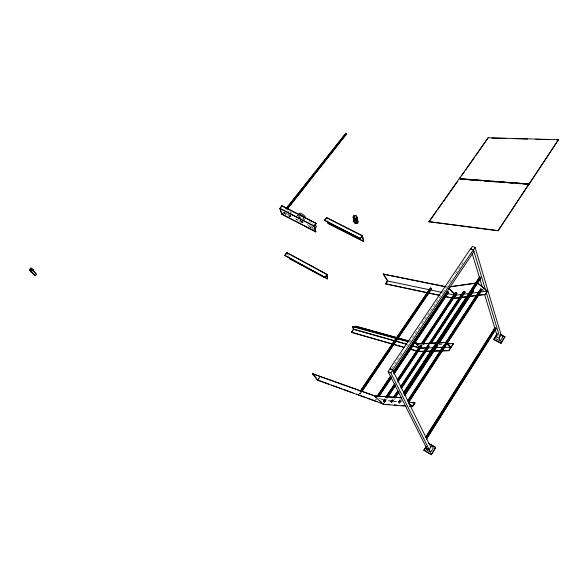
<?xml version="1.0" encoding="UTF-8"?>
<svg xmlns="http://www.w3.org/2000/svg" width="588" height="588" viewBox="0 0 588 588"><rect width="100%" height="100%" fill="white"/><g stroke="black" fill="none" stroke-linecap="round" stroke-linejoin="round"><path stroke-width="0.44" stroke-dasharray="2.94 2.21" d="M286.363 213.143L286.621 213.554M288.326 214.605L287.716 214.252L288.127 213.657M299.733 220.493L300.306 220.831L300.101 220.5M383.398 404.059L385.507 400.531L378.591 398.039M401.317 400.928L399.818 403.214L399.48 402.743L401.486 399.693M400.296 399.142L398.274 402.207L398.613 402.677L399.384 403.184L401.398 400.112M398.274 402.207L400.715 399.193M398.613 402.677L400.626 399.612M384.287 402.596L385.64 400.553L401.126 401.692M394.607 398.811L391.667 402.589L390.579 401.633L392.593 398.59M390.579 401.633L393.012 398.62M390.91 402.096L393.445 398.267M392.086 402.618L391.755 402.155L393.769 399.112M391.667 402.589L394.203 398.76M387.132 398.245L384.192 402.016L383.119 401.075L385.147 398.032M383.119 401.075L385.552 398.061M383.457 401.53L385.478 398.488M384.603 402.045L384.265 401.589L386.294 398.546M384.192 402.016L386.72 398.216M384.295 402.706L385.507 400.531L383.222 403.89M384.383 402.89L385.824 400.722L401.317 401.869M391.748 368.595L402.486 352.624M406.58 346.538L419.876 326.759M421.927 323.716L442.382 293.28M442.896 292.523L449.034 283.394M449.541 282.63L452.613 278.065M455.678 273.501L464.373 260.572M359.694 393.791L360.253 393.989L358.93 392.946L359.694 393.791L360.716 392.277M360.15 393.673L361.179 392.159M360.253 393.989L361.275 392.483M318.108 379.341L319.387 377.503M317.645 380.282L319.482 377.68M383.383 403.956L385.64 400.553M318.13 379.37L319.945 377.026M302.026 222.345L302.519 221.705M300.306 220.831L300.711 220.309M289.994 216.127L290.487 215.502A3.697 1.308 38.2 0 1 287.899 214.965A3.697 1.308 38.2 0 1 284.945 212.246M283.475 213.51L284.607 212.07M283.607 213.892L284.739 212.452M288.921 214.642L289.289 214.627M282.35 213.782L283.489 212.349M303.371 221.992L302.335 222.903M291.06 216.053L290.303 216.685M308.832 222.102L309.464 221.595A4.425 1.588 37.5 0 0 309.141 221.867M296.991 215.561L297.3 215.34A4.388 1.566 37.9 0 0 296.991 215.62M287.723 214.172L288.105 214.304M312.434 227.13L311.853 226.667L312.346 226.843M289.406 214.958L289.45 214.951A3.697 1.308 38.2 0 1 288.62 214.627M424.485 344.722L422.691 344.796L426.462 344.818M438.846 344.134L442.433 343.987M439.03 344.303L443.521 344.12M399.384 403.184L399.818 403.214M301.365 221.154L300.99 220.912M379.664 398.532L385.64 400.685M310.898 226.086L310.449 225.689M398.708 402.243L399.48 402.743M390.998 401.663L391.755 402.155M383.53 401.104L384.265 401.589M299.711 217.538L299.351 217.553M301.335 220.86L300.983 220.912M375.901 399.098L376.577 399.634M376.085 399.744L375.32 398.885M287.628 254.082L288.318 255.567M300.203 216.59L300.666 218.038M482.991 289.156L483.784 291.788M304.79 219.148A4.028 1.448 37.9 0 1 304.261 219.677M299.704 217.332A4.028 1.448 37.9 0 1 298.263 215.326M304.533 218.604A4.028 1.448 37.9 0 1 303.82 218.42M297.359 215.892A4.035 1.441 37.9 0 1 297.873 215.348M303.114 218.413A4.035 1.441 37.9 0 1 303.599 219.104M313.874 228.805A3.756 1.338 37.5 0 1 313.345 228.798M312.676 228.614A3.756 1.338 37.5 0 1 311.919 228.284M311.118 227.813A3.756 1.338 37.5 0 1 308.23 224.285M313.169 227.975A3.748 1.345 37.5 0 1 310.096 225.961M309.494 225.307A3.748 1.345 37.5 0 1 309.038 224.675M310.163 221.985A3.748 1.345 37.5 0 1 311.383 222.191M312.463 223.661A3.748 1.345 37.5 0 1 313.25 224.249M313.977 229.269A4.425 1.58 37.5 0 1 313.25 229.136M310.515 227.681A4.425 1.58 37.5 0 1 309.626 226.961M308.854 226.189A4.425 1.58 37.5 0 1 307.671 224.124M302.666 221.382A3.726 1.323 37.9 0 1 300.644 221.551A3.726 1.323 37.9 0 1 297.359 219.045M298.961 217.384A3.726 1.323 37.9 0 1 299.755 217.854M301.835 220.992A3.726 1.323 37.9 0 1 300.519 222.33M299.77 221.999A3.726 1.323 37.9 0 1 298.976 221.536M298.197 220.963A3.726 1.323 37.9 0 1 296.146 218.479M297.469 216.2A3.726 1.33 37.9 0 1 298.506 215.737M302.82 218.618A3.726 1.33 37.9 0 1 303.261 219.251M302.901 221.206A3.726 1.323 37.9 0 1 299.806 220.338M298.675 216.553A3.726 1.323 37.9 0 1 300.233 217.376M302.136 220.875A4.395 1.558 37.9 0 1 301.798 222.977M296.734 219.927A4.395 1.558 37.9 0 1 295.713 218.457M302.916 218.31A4.388 1.566 37.9 0 1 303.533 219.081M290.053 215.333A3.704 1.301 38.2 0 1 287.01 215.348M286.231 214.782A3.704 1.301 38.2 0 1 284.173 212.305M287.385 210.702A3.697 1.308 38.2 0 1 288.951 211.746M290.156 211.754A3.697 1.308 38.2 0 1 290.759 212.415M290.479 215.355A4.366 1.536 38.2 0 1 289.098 216.649M285.555 214.517A4.366 1.536 38.2 0 1 283.563 211.68M285.004 209.453A4.359 1.544 38.2 0 1 285.298 209.174M290.847 212.106A4.359 1.544 38.2 0 1 291.457 212.871"/><path stroke-width="0.88" d="M497.235 333.646L493.692 339.548L500.91 343.341L504.894 336.704L500.88 334.616M500.91 343.341L504.894 336.704M353.586 218.119L353.586 218.141A1.801 1.507 -12.9 0 0 354.432 219.89A1.801 1.507 -12.9 0 0 356.688 219.361A1.801 1.507 -12.9 0 0 356.637 217.413M356.747 217.509A1.896 1.588 -12.9 0 1 356.695 219.669A1.896 1.588 -12.9 0 1 354.152 219.986A1.896 1.588 -12.9 0 1 353.763 217.876L353.748 217.773A1.896 1.588 -12.9 0 0 354.116 219.831A1.896 1.588 -12.9 0 0 356.659 219.515A1.896 1.588 -12.9 0 0 356.71 217.354M354.263 221.632L354.204 221.889A1.889 1.58 -12.9 0 0 356.909 223.242L357.43 223.491A1.889 1.58 -12.9 0 0 357.871 221.566M35.045 275.743L31.877 272.046L30.804 271.766L29.4 269.664L30.877 268.018L33.354 270.105L33.207 270.553L36.36 274.258L35.045 275.743L31.73 272.229M453.613 298.403L455.465 295.213L453.613 298.403L445.564 296.683M430.651 452.187L433.327 447.931L431.849 445.351L429.166 449.622L430.651 452.187L426.241 449.519L425.528 447.424L429.166 449.622M500.263 341.033L502.652 337.218L501.549 334.307L499.146 338.137L500.263 341.033L495.927 338.754L495.574 336.262L499.146 338.137M426.109 446.512L423.926 450.276L431.276 454.73L435.686 447.395L428.336 442.985M431.276 454.73L435.686 447.395M423.926 450.276L426.153 446.74M493.692 339.548L497.235 333.925M425.491 437.274L494.773 327.876L495.331 327.935L496.147 328.839L426.44 439.089L496.022 328.42M426.168 436.862L433.04 426.006M434.517 423.683L435.987 421.353M437.457 419.031L439.427 415.929M440.405 414.378L442.367 411.277M443.352 409.726L445.314 406.624M446.299 405.073L448.262 401.971M449.239 400.421L451.209 397.319M452.187 395.768L454.149 392.666M455.134 391.108L468.879 369.396M470.356 367.074L477.721 355.439M479.191 353.116L480.661 350.786M482.138 348.464L484.1 345.362M485.078 343.811L487.048 340.709M488.025 339.158L489.988 336.057M490.973 334.506L492.935 331.397M493.92 329.846L494.773 327.876M426.028 437.428L495.331 327.935M428.85 434.282L429.835 432.731M440.14 416.436L441.61 414.114M443.08 411.784L444.55 409.454M449.46 401.7L450.445 400.149M461.235 383.082L462.712 380.752M464.674 377.65L465.652 376.099M467.614 372.998L468.599 371.447M473.509 363.685L474.487 362.135M475.471 360.584L477.434 357.482M479.396 354.38L480.374 352.829M484.791 345.847L486.261 343.517M487.739 341.187L489.209 338.864M490.679 336.534L492.156 334.212M493.626 331.882L495.096 329.552M433.481 350.97L448.666 350.544L453.399 343.723L448.857 350.72L441.706 350.918M478.132 295.411L485.35 294.514L487.577 291.082L477.294 282.806L487.445 291.288L485.166 294.338L469.841 296.249M409.762 406.499L412.489 406.727L414.988 402.876L408.417 402.229M438.045 343.024L445.432 342.495L450.996 346.949L449.21 347.008M407.734 400.501L444.432 344.362M445.432 342.826L480.624 288.995L481.866 289.384L482.138 289.899L408.293 403.067M407.675 401.31L481.109 288.928M415.099 390.219L416.605 387.911M421.633 380.223L423.139 377.915M425.146 374.843L426.653 372.535M435.693 358.702L437.7 355.622M442.727 347.934L444.234 345.634M446.241 342.554L447.747 340.246M449.254 337.946L450.761 335.638M452.767 332.565L454.274 330.258M456.288 327.178L457.795 324.877M463.315 316.418L464.322 314.881M469.849 306.429L470.848 304.885M473.362 301.041L475.369 297.969M408.454 401.825L481.866 289.384M408.851 401.486L409.858 399.95M411.365 397.642L413.371 394.563M414.378 393.027L416.885 389.183M417.892 387.646L420.398 383.795M422.412 380.723L426.925 373.799M428.939 370.727L430.445 368.419M431.945 366.111L433.959 363.031M435.465 360.723L437.472 357.651M438.979 355.343L440.985 352.263M441.992 350.727L444.499 346.883M446.505 343.804L448.012 341.496M449.019 339.96L451.025 336.88M452.032 335.344L454.539 331.5M455.546 329.964L458.059 326.112M459.566 323.804L461.573 320.732M463.079 318.424L465.086 315.344M466.593 313.036L468.599 309.964M469.606 308.428L471.613 305.348M473.12 303.041L475.126 299.961M476.633 297.66L478.639 294.581M479.646 293.044L482.138 289.899M404.493 395.114L437.597 344.737M438.597 343.208L473.2 290.546L472.458 290.097M404.926 394.739L407.447 390.902M408.454 389.366L418.039 374.784M419.553 372.483L421.567 369.411M423.081 367.103L425.102 364.038M426.109 362.502L428.63 358.665M429.637 357.129L432.158 353.292M433.165 351.756L435.686 347.92M439.721 341.775L442.749 337.174M444.263 334.866L446.277 331.801M447.791 329.493L449.805 326.428M450.812 324.892L453.341 321.055M454.348 319.519L456.869 315.683M457.876 314.146L460.397 310.302M462.411 307.237L467.46 299.557M468.967 297.256L470.988 294.184M404.823 395.584L437.898 345.229M439.398 342.936L473.472 291.053L473.2 290.546M414.79 402.699L412.423 406.323L409.696 406.095M403.5 392.431L479.433 277.154L480.029 277.176L480.918 278.175L404.551 394.305L403.993 394.18M405.727 389.807L407.734 386.757M409.241 384.471L411.255 381.414M412.761 379.128L414.768 376.077M416.275 373.784L418.288 370.734M419.795 368.441L421.302 366.155M422.809 363.869L424.823 360.811M426.329 358.526L428.336 355.475M429.843 353.182L431.857 350.132M433.363 347.839L435.37 344.788M436.877 342.503L438.383 340.209M440.397 337.159L441.904 334.873M443.911 331.816L446.424 328.001M447.431 326.48L451.951 319.607M453.958 316.557L455.465 314.271M457.479 311.214L459.992 307.399M460.992 305.878L463.506 302.063M464.513 300.534L467.026 296.719M468.026 295.191L470.04 292.14M471.547 289.855L473.553 286.797M475.06 284.511L477.074 281.461M478.081 279.932L479.433 277.154M403.559 393.313L480.029 277.176M404.728 393.085L405.735 391.564M405.999 391.13L407.506 388.837M414.76 377.827L418.053 372.807M418.274 372.491L419.281 370.962M420.567 368.992L421.567 367.463M424.08 363.649L425.087 362.12M428.814 356.468L431.614 352.197M431.82 351.889L433.327 349.603M434.12 348.383L435.127 346.854M442.352 335.873L443.359 334.344M444.168 333.117L446.873 329.008M447.681 327.773L450.379 323.665M452.385 320.614L453.892 318.329M457.729 312.507L460.419 308.406M461.242 307.164L463.925 303.07M464.755 301.82L467.438 297.726M468.276 296.477L470.951 292.39M471.289 291.898L472.796 289.605M474.803 286.554L476.309 284.261M478.316 281.211L479.823 278.918M480.771 277.69L404.338 393.872L404.551 394.305M393.093 397.826L397.628 390.976M400.649 386.412L463.601 291.295L464.792 291.67L465.071 292.17L430.842 343.965M393.519 397.855L398.054 390.998M400.575 387.191L464.064 291.229M393.953 397.495L395.981 394.438M412.195 369.925L413.21 368.389M415.745 364.56L417.767 361.495M419.795 358.43L421.317 356.137M423.345 353.072L424.859 350.771M433.981 336.983L434.995 335.454M438.038 330.86L439.559 328.56M441.581 325.495L443.102 323.202M445.131 320.137L446.652 317.836M448.681 314.771L451.209 310.942M452.731 308.649L453.745 307.112M459.823 297.925L461.345 295.624M394.776 397.584L398.304 392.255M401.325 387.683L429.027 345.773M430.541 343.488L464.792 291.67M401.295 388.029L402.809 385.728M403.824 384.199L410.409 374.233M411.931 371.932L413.952 368.867M415.473 366.567L417.502 363.502M419.024 361.208L421.045 358.143M422.566 355.843L428.645 346.648M431.18 342.811L432.195 341.283M433.709 338.982L435.737 335.917M437.259 333.616L439.787 329.787M440.802 328.251L443.337 324.422M444.859 322.121L453.973 308.325M455.494 306.025L458.023 302.195M459.037 300.666L461.573 296.83M462.587 295.301L465.071 292.17M395.107 398.054L399.134 391.961M401.148 388.911L429.336 346.251M385.647 397.275L394.761 383.589M397.29 379.789L420.053 345.59M421.574 343.311L455.472 292.39L456.633 292.765L456.913 293.258L423.536 343.466M386.059 397.297L394.666 384.368M397.194 380.568L420.479 345.575M421.493 344.053L455.913 292.332M387.499 395.452L389.013 393.174M391.035 390.131L392.556 387.852M398.113 379.495L399.634 377.217M402.163 373.417L403.17 371.895M405.698 368.095L407.719 365.06M409.241 362.781L411.262 359.738M412.776 357.46L414.797 354.424M416.319 352.146L418.34 349.103M423.389 341.51L425.418 338.467M427.439 335.432L428.953 333.153M430.975 330.111L432.496 327.832M434.517 324.789L436.031 322.511M452.209 298.204L453.223 296.683M387.308 397.025L395.401 384.846M397.936 381.039L421.721 345.274M422.728 343.752L456.633 292.765M428.895 221.683L498.029 230.592L528.899 184.169L498.168 230.805L428.895 221.683L459.096 178.906L528.899 184.169M529.134 183.816L558.475 139.694L529.266 184.029L459.324 178.583L488.136 137.768L558.475 139.694M387.735 396.694L389.249 394.416M390.263 392.894L392.784 389.094M398.348 380.73L399.862 378.451M401.376 376.173L414.518 356.409M415.532 354.887L418.053 351.087M419.068 349.566L421.089 346.523M423.617 342.723L425.131 340.445M426.146 338.923L428.667 335.123M429.681 333.602L432.209 329.802M433.216 328.28L435.745 324.48M436.759 322.959L446.865 307.759M448.379 305.481L450.401 302.438M451.915 300.159L453.943 297.116M387.639 397.481L395.224 386.066M397.753 382.266L422.022 345.751M423.845 351.418L418.303 351.404L420.56 348.008L425.933 347.824M455.95 295.183L453.796 298.432L459.206 297.763M412.673 342.958L416.348 343.715L417.517 344.935M436.377 342.885L416.326 343.958L436.237 343.098M392.688 369.874L473.23 249.915L470.466 248.849L389.918 368.492L392.688 369.874L393.49 371.498L473.781 251.745L473.23 249.915M429.306 449.769L390.88 373.005L392.71 370.278L389.94 368.897L388.109 371.616L427.638 450.048M473.516 249.893L475.126 247.489L472.362 246.438L470.753 248.827L473.516 249.893L485.615 290.229M376.849 396.599L390.63 376.041M393.188 372.233L447.284 291.53L447.887 291.655L448.556 292.545L414.4 343.583M376.945 396.929L390.711 376.379M393.776 371.814L395.305 369.529M396.327 368.007L399.891 362.686M400.913 361.164L403.464 357.357M406.014 353.55L412.129 344.421M413.151 342.9L422.845 328.442M423.86 326.921L426.41 323.113M427.432 321.592L429.982 317.785M431.004 316.263L434.569 310.934M435.59 309.413L438.141 305.613M441.713 300.284L447.284 291.53M377.437 396.812L391.218 376.239M393.769 372.424L447.887 291.655M380.671 392.894L382.2 390.608M385.265 386.044L386.279 384.523M388.83 380.715L389.851 379.194M415.334 341.136L416.863 338.85M423.492 328.957L424.507 327.435M430.629 318.299L432.158 316.021M434.194 312.978L435.723 310.692M437.766 307.649L439.802 304.599M378.621 396.584L391.373 377.525M393.923 373.718L448.526 292.163M379.216 396.15L391.454 377.863M394.004 374.056L413.379 345.112M312.419 373.718L374.534 395.864L312.419 373.718L317.645 380.282L383.398 404.059L380.634 402.949M374.703 395.93L401.685 397.782L374.703 395.93L376.041 397.165M359.959 391.432L430.335 288.017L430.916 288.135L431.585 289.017L361.789 391.726M360.569 391.005L364.678 384.964M365.707 383.457L372.38 373.652M373.402 372.138L395.474 339.695M397.018 337.431L421.14 301.975M422.169 300.468L429.872 289.149M360.517 391.637L430.916 288.135M361.745 390.77L362.774 389.263M381.752 361.341L382.781 359.834M389.447 350.022L390.991 347.758M393.041 344.737L394.577 342.473M401.758 331.911L402.787 330.397M409.454 320.592L410.997 318.329M413.048 315.308L415.099 312.287M425.359 297.197L426.388 295.683M429.468 291.156L431.004 288.892L431.585 289.017M361.686 391.402L431.541 288.635M429.034 221.882L436.45 211.371M437.509 209.872L442.279 203.117M443.337 201.618L457.64 181.354M460.507 177.297L459.324 178.583M461.551 175.812L464.696 171.358M465.74 169.873L474.648 157.261M475.692 155.776L488.136 137.768M404.235 347.479L351.462 332.352L353.52 329.118L352.726 326.377L408.395 341.547M351.462 332.352L353.822 329.008M406.212 344.2L353.388 329.302L352.726 326.377M442.058 292.398L387.529 280.968L383.207 274.089L445.866 286.657M385.544 283.732L387.529 280.968L385.662 283.879L439.192 295.191M327.487 221.11L328.178 223.572L363.722 241.455L362.399 235.656L326.656 217.545L324.561 220.294L360.341 238.596L362.304 235.935L326.568 217.832L324.591 220.412M288.796 257.044L289.568 258.705L327.244 278.91L327.222 274.405L286.937 252.597L284.768 255.412L325.098 277.433L327.09 274.677L286.804 252.766L284.805 255.523L286.856 252.891M360.341 238.596L362.399 235.656M327.119 279.079L327.09 274.581L325.061 277.323L327.222 274.405M328.178 223.572L327.832 221.735M315.807 231.907L314.198 226.057L280.006 208.446L281.968 205.807L279.844 208.49L281.909 214.341L315.807 231.907L314.036 226.108L279.844 208.49M454.722 296.822L453.62 298.27L459.926 297.484M314.036 226.108L316.153 223.344L281.968 205.807M314.198 226.057L316.153 223.344M289.568 258.705L289.009 257.052M287.716 208.086L292.817 201.618M296.786 196.59L297.918 195.157M299.049 193.717L308.119 182.229M312.081 177.201L313.213 175.761M314.352 174.327L315.484 172.894M316.616 171.453L323.981 162.119M327.376 157.812L328.516 156.371M329.647 154.938L330.779 153.497M331.911 152.064L339.276 142.73M342.679 138.415L343.811 136.982M344.943 135.541L346.516 134.123L345.898 133.278L285.9 208.696M286.878 209.196L346.428 133.704M287.576 208.858L346.516 134.123M281.909 214.341L280.006 208.446M286.327 208.755L345.898 133.278M31.473 272.2L30.076 270.098L31.554 268.451M30.877 268.018L31.84 268.716L30.297 270.429L29.62 269.995L29.995 269.576L30.672 270.01L31.546 271.347L31.179 271.759L30.51 271.325L32.303 269.326L33.354 270.105M31.179 271.759L32.979 269.76L32.612 270.164L31.936 269.73L32.303 269.326L32.678 269.671M31.84 268.716L31.465 269.135L32.612 270.164M30.51 271.325L30.877 270.914L29.995 269.576M30.804 271.766L31.201 271.612M450.526 286.635L476.398 282.938M449.497 286.959L476.265 283.137M456.913 293.258L455.751 292.883M473.002 291.119L473.472 291.053M455.663 295.213L461.977 294.397M463.778 294.162L469.195 293.456M470.995 293.228L487.239 291.119L485.35 294.514M354.196 216.193C354.049 214.377 354.637 219.5 353.939 216.061M461.727 297.263L467.137 296.587M461.007 297.535L466.416 296.866M469.121 296.528L476.331 295.632M438.185 342.811L445.432 342.495M446.924 343.804L453.208 343.546M446.219 344.017L449.805 343.87M435.781 347.479L442.044 347.258M433.848 347.751L420.42 348.214L416.208 343.921M435.642 347.692L442.801 347.442M444.587 347.383L450.856 347.163L445.285 342.708M418.303 351.404L431.695 351.021M425.631 351.367L430.989 351.212M433.672 351.139L439.92 350.962M491.913 138.07L506.533 138.474M513.838 138.672L527.539 139.055M535.764 139.282L549.464 139.657M556.77 139.856L558.6 139.907M411.343 402.611L414.988 402.876L412.423 406.323L408.792 403.552M460.367 178.848L465.806 179.259M468.526 179.458L473.965 179.869M475.78 180.009L481.219 180.413M483.939 180.619L489.378 181.031M492.097 181.236L497.536 181.641M499.352 181.78L504.791 182.192M507.51 182.39L512.949 182.802M515.669 183.008L521.108 183.419M522.923 183.552L528.362 183.963M461.043 179.244L465.571 179.583M468.291 179.788L473.73 180.2M475.545 180.34L480.984 180.751M484.608 181.023L489.142 181.369M491.862 181.574L497.301 181.986M499.116 182.118L504.555 182.53M508.179 182.809L512.714 183.147M515.433 183.353L520.872 183.765M522.688 183.904L529.031 184.382M387.014 404.257L389.741 404.478M394.276 404.845L396.996 405.066M401.53 405.433L404.257 405.654M406.132 406.205L383.42 404.338L374.394 396.077M354.454 217.362C353.8 219.515 356.225 215.737 353.947 217.435C355.791 217.626 353.836 217.472 354.682 217.082M383.207 274.089L445.733 286.848M447.96 292.42L448.556 292.545M447.417 293.522L454.568 295.022M443.661 296.146L451.709 297.866M426.792 292.67L385.662 283.879L387.742 280.932L383.332 273.905M428.579 293.052L439.31 295.345M412.813 342.753L416.348 343.715M352.594 326.568L408.256 341.753M409.351 341.091L355.578 326.193L408.594 341.003M412.879 342.069L419.046 343.782M414.768 342.716L418.288 343.693M353.52 329.118L394.026 340.526M396.665 341.268L406.352 344.002M413.393 345.987L418.678 347.471M410.615 345.443L418.538 347.677M351.337 332.205L404.11 347.332M410.27 349.096L417.304 351.109M410.395 349.25L418.186 351.359M318.542 380.274L328.89 384.052M331.478 384.993L341.826 388.778M343.554 389.403L353.035 392.872M356.49 394.129L365.971 397.591M367.698 398.223L377.18 401.685M388.109 371.616L390.88 373.005M324.561 220.294L360.319 238.478M328.302 223.411L363.722 241.455M282.005 205.932L316.19 223.462M282.034 214.186L315.932 231.745M500.88 334.888L504.886 336.983M493.685 339.269L500.91 343.069M289.7 258.536L324.848 277.609M284.768 255.412L325.061 277.323M428.211 443.161L435.723 447.622M423.882 450.048L431.239 454.509M29.4 269.664L30.076 270.098M36.36 274.258L33.06 270.737M30.877 270.914L31.546 271.347M409.175 403.846L412.644 406.492L408.844 403.471M409.072 404L412.489 406.727M379.877 400.803L381.384 402.104M448.938 288.443L455.053 294.595M448.74 288.443L454.855 294.595M416.466 343.752L417.634 344.972M312.559 373.52L317.682 379.958M480.624 288.995L480.896 289.516M392.71 370.278L430.85 447.299M472.083 253.215L482.454 287.407M484.585 294.419L497.08 335.623M486.408 292.861L499.557 336.711M475.126 247.489L500.947 334.499M362.304 235.935L363.597 241.624M345.457 133.27L345.553 133.682M430.335 288.017L430.379 288.392M298.711 214.275A4.028 1.448 37.9 0 1 303.945 217.339M299.027 213.753A4.028 1.448 37.9 0 1 302.923 214.539A4.028 1.448 37.9 0 1 305.466 218.427M315.058 224.91A3.748 1.345 37.5 0 1 315.734 226.101M314.389 227.189A4.425 1.58 37.5 0 1 314.859 228.938M315.168 224.609A4.425 1.588 37.5 0 1 315.366 227.46M357.313 220.368A1.793 1.499 -12.9 0 1 357.372 222.308A1.793 1.499 -12.9 0 1 355.13 222.837A1.793 1.499 -12.9 0 1 354.299 221.081M357.1 219.434A1.793 1.499 -12.9 0 1 357.056 221.485A1.793 1.499 -12.9 0 1 354.652 221.779A1.793 1.499 -12.9 0 1 354.285 219.787M357.386 220.309A1.889 1.58 -12.9 0 1 357.445 222.352A1.889 1.58 -12.9 0 1 355.079 222.911A1.889 1.58 -12.9 0 1 354.204 221.059M356.673 217.567A1.801 1.507 -12.9 0 1 356.725 219.515A1.801 1.507 -12.9 0 1 354.468 220.044A1.801 1.507 -12.9 0 1 353.638 218.288M357.232 220.985A1.889 1.58 -12.9 0 1 357.6 221.235M357.173 219.375A1.889 1.58 -12.9 0 1 357.122 221.536A1.889 1.58 -12.9 0 1 354.593 221.845A1.889 1.58 -12.9 0 1 354.204 219.743M282.35 213.782L282.064 214.106L283.041 214.605L282.35 213.782M353.983 218.479A1.808 1.507 -12.9 0 0 356.762 217.126A1.808 1.507 -12.9 0 0 354.182 215.84A1.904 1.588 -12.9 0 0 353.932 218.552A1.904 1.588 -12.9 0 0 356.865 217.126A1.904 1.588 -12.9 0 0 354.138 215.774A1.808 1.507 -12.9 0 0 353.983 218.479"/></g></svg>
